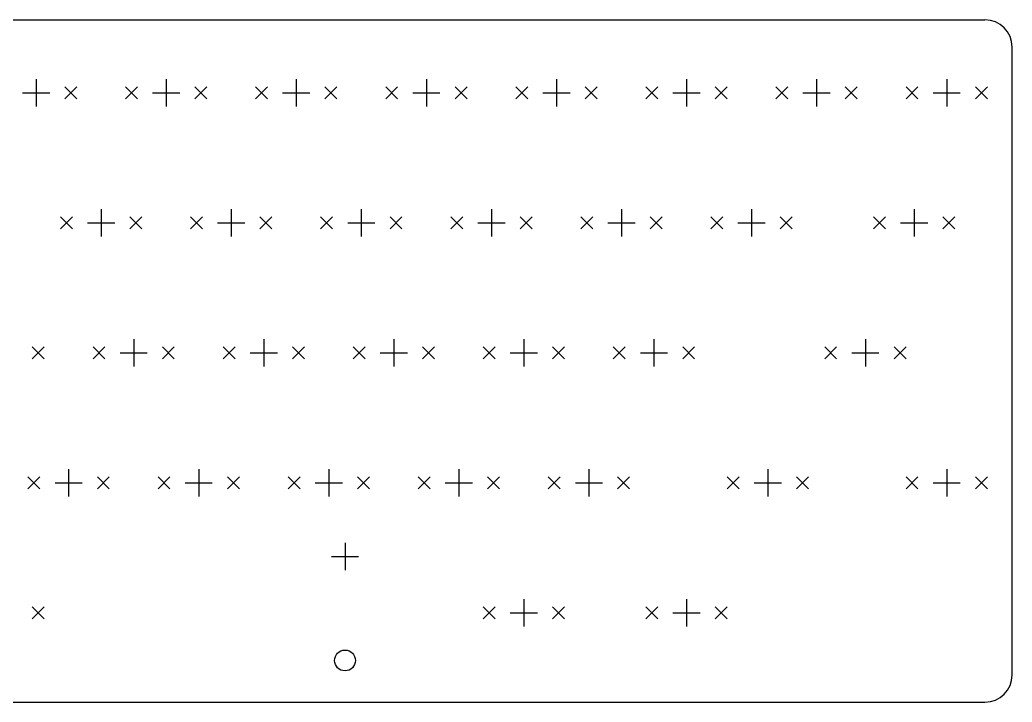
# Model space of a CAD drawing. Extents: x -0.1 to 11.2, y -4.5 to 0.
# Drawn here: x 5.5 to 11.22, y -3.94 to 0 of the extents above; entities that cross this region are included whole.
import ezdxf

# ---------------------------------------------------------------- set-up
doc = ezdxf.new("R2010")
doc.units = 0
doc.header["$MEASUREMENT"] = 0
doc.layers.add('BLACK', color=7, linetype='CONTINUOUS')

msp = doc.modelspace()

# ---------------------------------------------------------------- linework, layer by layer
at = {"layer": 'BLACK', "linetype": 'CONTINUOUS'}
for p, q in [((0.15748, 0), (11.063, 0)), ((11.2205, -3.77953), (11.2205, -0.15748)), ((5.59295, -0.342898), (5.59295, -0.499898)), ((6.34295, -0.342898), (6.34295, -0.499898)), ((7.09295, -0.342898), (7.09295, -0.499898)), ((7.84295, -0.342898), (7.84295, -0.499898)), ((8.59295, -0.342898), (8.59295, -0.499898)), ((9.34295, -0.342898), (9.34295, -0.499898)), ((10.093, -0.342898), (10.093, -0.499898)), ((10.843, -0.342898), (10.843, -0.499898)), ((5.7585, -0.386949), (5.8274, -0.455846)), ((5.8274, -0.386949), (5.7585, -0.455846)), ((6.1085, -0.386949), (6.1774, -0.455846)), ((6.1774, -0.386949), (6.1085, -0.455846)), ((6.5085, -0.386949), (6.5774, -0.455846)), ((6.5774, -0.386949), (6.5085, -0.455846)), ((6.8585, -0.386949), (6.9274, -0.455846)), ((6.9274, -0.386949), (6.8585, -0.455846)), ((7.2585, -0.386949), (7.3274, -0.455846)), ((7.3274, -0.386949), (7.2585, -0.455846)), ((7.6085, -0.386949), (7.6774, -0.455846)), ((7.6774, -0.386949), (7.6085, -0.455846)), ((8.0085, -0.386949), (8.0774, -0.455846)), ((8.0774, -0.386949), (8.0085, -0.455846)), ((8.3585, -0.386949), (8.4274, -0.455846)), ((8.4274, -0.386949), (8.3585, -0.455846)), ((8.7585, -0.386949), (8.8274, -0.455846)), ((8.8274, -0.386949), (8.7585, -0.455846)), ((9.1085, -0.386949), (9.1774, -0.455846)), ((9.1774, -0.386949), (9.1085, -0.455846)), ((9.5085, -0.386949), (9.5774, -0.455846)), ((9.5774, -0.386949), (9.5085, -0.455846)), ((9.8585, -0.386949), (9.9274, -0.455846)), ((9.9274, -0.386949), (9.8585, -0.455846)), ((10.2585, -0.386949), (10.3274, -0.455846)), ((10.3274, -0.386949), (10.2585, -0.455846)), ((10.6085, -0.386949), (10.6774, -0.455846)), ((10.6774, -0.386949), (10.6085, -0.455846)), ((11.0085, -0.386949), (11.0774, -0.455846)), ((11.0774, -0.386949), (11.0085, -0.455846)), ((5.51445, -0.421398), (5.67145, -0.421398)), ((6.26445, -0.421398), (6.42145, -0.421398)), ((7.01445, -0.421398), (7.17145, -0.421398)), ((7.76445, -0.421398), (7.92145, -0.421398)), ((8.51445, -0.421398), (8.67145, -0.421398)), ((9.26445, -0.421398), (9.42145, -0.421398)), ((10.0145, -0.421398), (10.1715, -0.421398)), ((10.7645, -0.421398), (10.9215, -0.421398)), ((5.7335, -1.13695), (5.8024, -1.20585)), ((5.8024, -1.13695), (5.7335, -1.20585)), ((5.96795, -1.0929), (5.96795, -1.2499)), ((6.1335, -1.13695), (6.2024, -1.20585)), ((6.2024, -1.13695), (6.1335, -1.20585)), ((6.4835, -1.13695), (6.5524, -1.20585)), ((6.5524, -1.13695), (6.4835, -1.20585)), ((6.71795, -1.0929), (6.71795, -1.2499)), ((6.8835, -1.13695), (6.9524, -1.20585)), ((6.9524, -1.13695), (6.8835, -1.20585)), ((7.2335, -1.13695), (7.3024, -1.20585)), ((7.3024, -1.13695), (7.2335, -1.20585)), ((7.46795, -1.0929), (7.46795, -1.2499)), ((7.6335, -1.13695), (7.7024, -1.20585)), ((7.7024, -1.13695), (7.6335, -1.20585)), ((7.9835, -1.13695), (8.0524, -1.20585)), ((8.0524, -1.13695), (7.9835, -1.20585)), ((8.21795, -1.0929), (8.21795, -1.2499)), ((8.3835, -1.13695), (8.4524, -1.20585)), ((8.4524, -1.13695), (8.3835, -1.20585)), ((8.7335, -1.13695), (8.8024, -1.20585)), ((8.8024, -1.13695), (8.7335, -1.20585)), ((8.96795, -1.0929), (8.96795, -1.2499)), ((9.1335, -1.13695), (9.2024, -1.20585)), ((9.2024, -1.13695), (9.1335, -1.20585)), ((9.4835, -1.13695), (9.5524, -1.20585)), ((9.5524, -1.13695), (9.4835, -1.20585)), ((9.71795, -1.0929), (9.71795, -1.2499)), ((9.8835, -1.13695), (9.9524, -1.20585)), ((9.9524, -1.13695), (9.8835, -1.20585)), ((10.421, -1.13695), (10.4899, -1.20585)), ((10.4899, -1.13695), (10.421, -1.20585)), ((10.6555, -1.0929), (10.6555, -1.2499)), ((10.821, -1.13695), (10.8899, -1.20585)), ((10.8899, -1.13695), (10.821, -1.20585)), ((5.88945, -1.1714), (6.04645, -1.1714)), ((6.63945, -1.1714), (6.79645, -1.1714)), ((7.38945, -1.1714), (7.54645, -1.1714)), ((8.13945, -1.1714), (8.29645, -1.1714)), ((8.88945, -1.1714), (9.04645, -1.1714)), ((9.63945, -1.1714), (9.79645, -1.1714)), ((10.577, -1.1714), (10.734, -1.1714)), ((5.571, -1.88695), (5.6399, -1.95585)), ((5.6399, -1.88695), (5.571, -1.95585)), ((5.921, -1.88695), (5.9899, -1.95585)), ((5.9899, -1.88695), (5.921, -1.95585)), ((6.15545, -1.8429), (6.15545, -1.9999)), ((6.321, -1.88695), (6.3899, -1.95585)), ((6.3899, -1.88695), (6.321, -1.95585)), ((6.671, -1.88695), (6.7399, -1.95585)), ((6.7399, -1.88695), (6.671, -1.95585)), ((6.90545, -1.8429), (6.90545, -1.9999)), ((7.071, -1.88695), (7.1399, -1.95585)), ((7.1399, -1.88695), (7.071, -1.95585)), ((7.421, -1.88695), (7.4899, -1.95585)), ((7.4899, -1.88695), (7.421, -1.95585)), ((7.65545, -1.8429), (7.65545, -1.9999)), ((7.821, -1.88695), (7.8899, -1.95585)), ((7.8899, -1.88695), (7.821, -1.95585)), ((8.171, -1.88695), (8.2399, -1.95585)), ((8.2399, -1.88695), (8.171, -1.95585)), ((8.40545, -1.8429), (8.40545, -1.9999)), ((8.571, -1.88695), (8.6399, -1.95585)), ((8.6399, -1.88695), (8.571, -1.95585)), ((8.921, -1.88695), (8.9899, -1.95585)), ((8.9899, -1.88695), (8.921, -1.95585)), ((9.15545, -1.8429), (9.15545, -1.9999)), ((9.321, -1.88695), (9.3899, -1.95585)), ((9.3899, -1.88695), (9.321, -1.95585)), ((10.1398, -1.88695), (10.2087, -1.95585)), ((10.2087, -1.88695), (10.1398, -1.95585)), ((10.3742, -1.8429), (10.3742, -1.9999)), ((10.5398, -1.88695), (10.6087, -1.95585)), ((10.6087, -1.88695), (10.5398, -1.95585)), ((6.07695, -1.9214), (6.23395, -1.9214)), ((6.82695, -1.9214), (6.98395, -1.9214)), ((7.57695, -1.9214), (7.73395, -1.9214)), ((8.32695, -1.9214), (8.48395, -1.9214)), ((9.07695, -1.9214), (9.23395, -1.9214)), ((10.2957, -1.9214), (10.4527, -1.9214)), ((5.78045, -2.5929), (5.78045, -2.7499)), ((6.53045, -2.5929), (6.53045, -2.7499)), ((7.28045, -2.5929), (7.28045, -2.7499)), ((8.03045, -2.5929), (8.03045, -2.7499)), ((8.78045, -2.5929), (8.78045, -2.7499)), ((9.8117, -2.5929), (9.8117, -2.7499)), ((10.843, -2.5929), (10.843, -2.7499)), ((5.546, -2.63695), (5.6149, -2.70585)), ((5.6149, -2.63695), (5.546, -2.70585)), ((5.70195, -2.6714), (5.85895, -2.6714)), ((5.946, -2.63695), (6.0149, -2.70585)), ((6.0149, -2.63695), (5.946, -2.70585)), ((6.296, -2.63695), (6.3649, -2.70585)), ((6.3649, -2.63695), (6.296, -2.70585)), ((6.45195, -2.6714), (6.60895, -2.6714)), ((6.696, -2.63695), (6.7649, -2.70585)), ((6.7649, -2.63695), (6.696, -2.70585)), ((7.046, -2.63695), (7.1149, -2.70585)), ((7.1149, -2.63695), (7.046, -2.70585)), ((7.20195, -2.6714), (7.35895, -2.6714)), ((7.446, -2.63695), (7.5149, -2.70585)), ((7.5149, -2.63695), (7.446, -2.70585)), ((7.796, -2.63695), (7.8649, -2.70585)), ((7.8649, -2.63695), (7.796, -2.70585)), ((7.95195, -2.6714), (8.10895, -2.6714)), ((8.196, -2.63695), (8.2649, -2.70585)), ((8.2649, -2.63695), (8.196, -2.70585)), ((8.546, -2.63695), (8.6149, -2.70585)), ((8.6149, -2.63695), (8.546, -2.70585)), ((8.70195, -2.6714), (8.85895, -2.6714)), ((8.946, -2.63695), (9.0149, -2.70585)), ((9.0149, -2.63695), (8.946, -2.70585)), ((9.57725, -2.63695), (9.64615, -2.70585)), ((9.64615, -2.63695), (9.57725, -2.70585)), ((9.7332, -2.6714), (9.8902, -2.6714)), ((9.97725, -2.63695), (10.0462, -2.70585)), ((10.0462, -2.63695), (9.97725, -2.70585)), ((10.6085, -2.63695), (10.6774, -2.70585)), ((10.6774, -2.63695), (10.6085, -2.70585)), ((10.7645, -2.6714), (10.9215, -2.6714)), ((11.0085, -2.63695), (11.0774, -2.70585)), ((11.0774, -2.63695), (11.0085, -2.70585)), ((7.37395, -3.0179), (7.37395, -3.1749)), ((7.29545, -3.0964), (7.45245, -3.0964)), ((8.40545, -3.3429), (8.40545, -3.4999)), ((9.34295, -3.3429), (9.34295, -3.4999)), ((5.571, -3.38695), (5.6399, -3.45585)), ((5.6399, -3.38695), (5.571, -3.45585)), ((8.171, -3.38695), (8.2399, -3.45585)), ((8.2399, -3.38695), (8.171, -3.45585)), ((8.32695, -3.4214), (8.48395, -3.4214)), ((8.571, -3.38695), (8.6399, -3.45585)), ((8.6399, -3.38695), (8.571, -3.45585)), ((9.1085, -3.38695), (9.1774, -3.45585)), ((9.1774, -3.38695), (9.1085, -3.45585)), ((9.26445, -3.4214), (9.42145, -3.4214)), ((9.5085, -3.38695), (9.5774, -3.45585)), ((9.5774, -3.38695), (9.5085, -3.45585)), ((0.15748, -3.93701), (11.063, -3.93701))]:
    msp.add_line(p, q, dxfattribs=at)
at = {"layer": 'BLACK'}
msp.add_circle((7.37395, -3.6964), 0.06, dxfattribs=at)
for centre, start, end in [((11.063, -0.15748), 0, 90), ((11.063, -3.77953), -90, 0)]:
    msp.add_arc(centre, 0.15748, start, end, dxfattribs=at)

doc.saveas('drawing.dxf')
